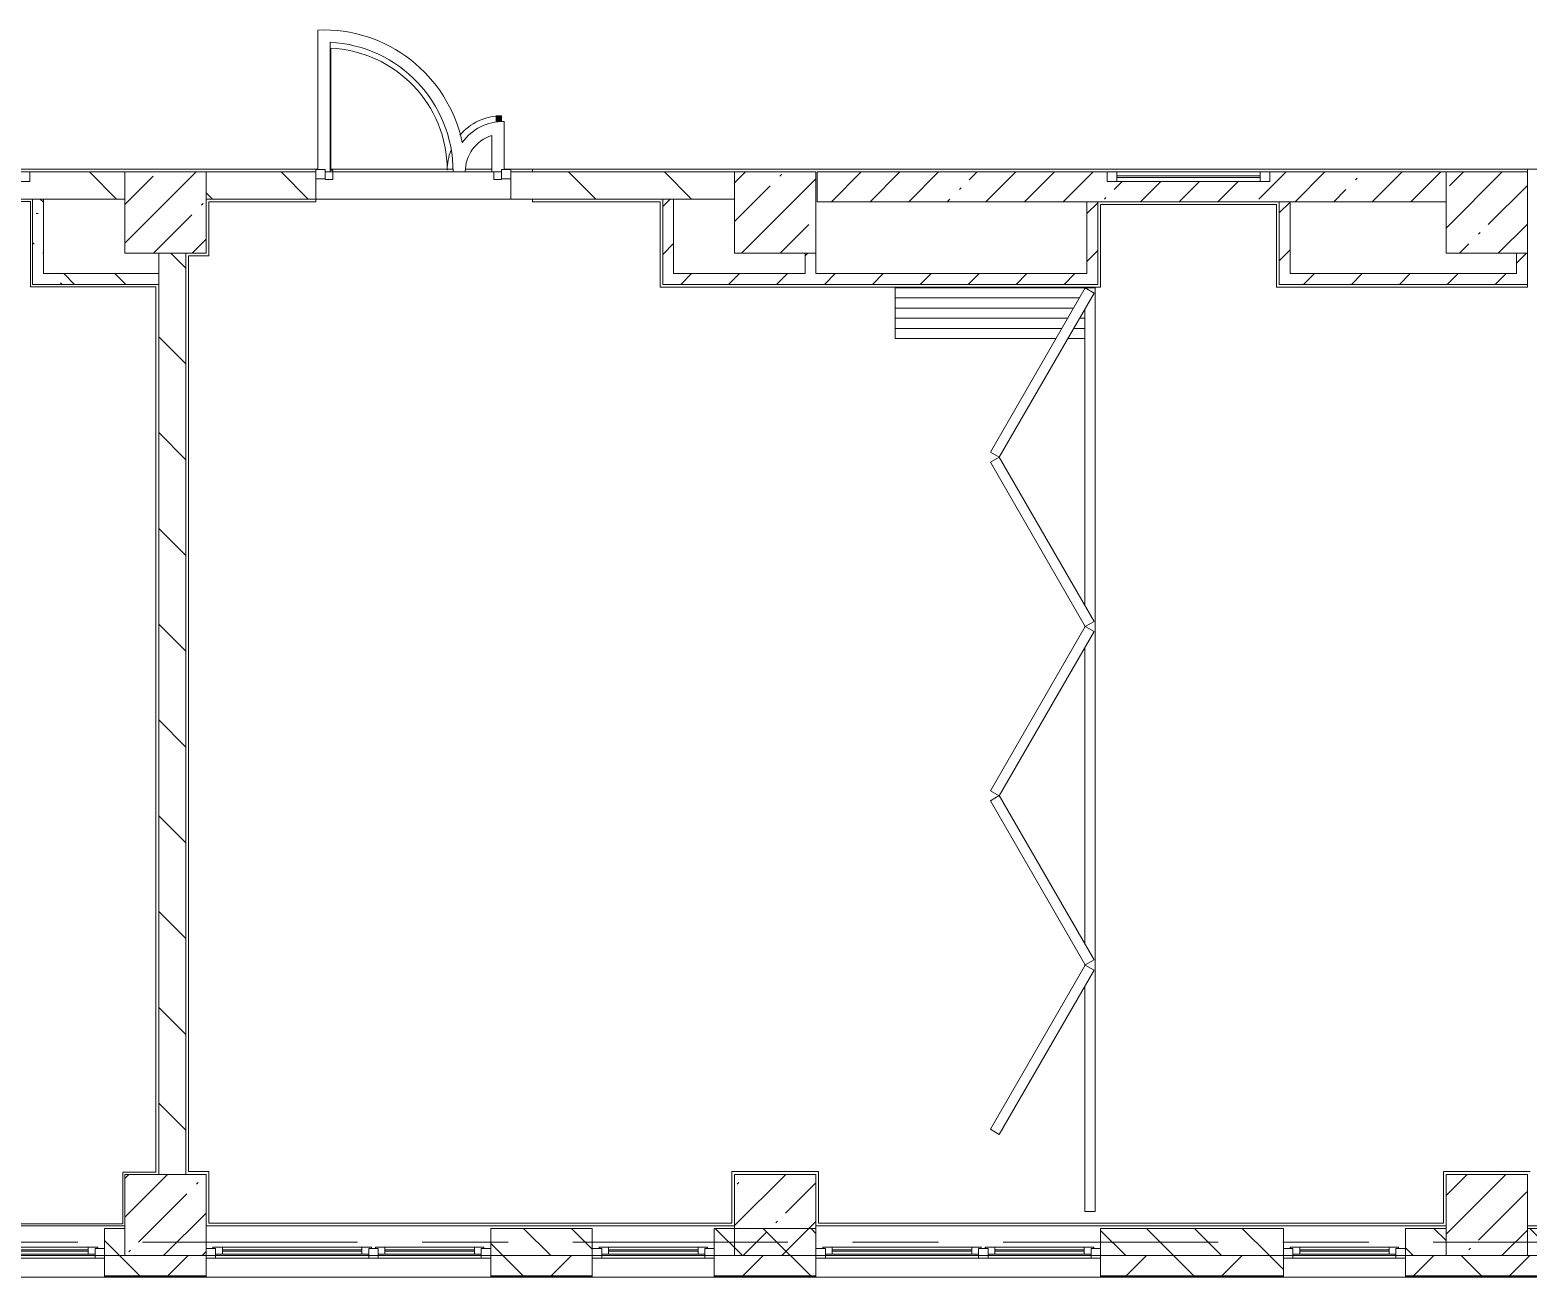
# Model space of a CAD drawing. Header units: millimetres. Extents: x 35378 to 237579, y -8553 to 29000.
# Drawn here: x 119855 to 130910, y -258 to 8948 of the extents above; entities that cross this region are included whole.
import ezdxf

# ---------------------------------------------------------------- set-up
doc = ezdxf.new("R2010")
doc.units = ezdxf.units.MM
doc.linetypes.add('Осевая', pattern=[3175, 635, -476.25, 1587.5, -476.25])
for name, color, linetype, lineweight, true_color in [('A-DETL-GENF-4', 7, 'Continuous', 5, 0xaaaaaa), ('A-DOOR-1', 7, 'Continuous', 5, 0xaaaaaa), ('A-DOOR-2', 7, 'Continuous', 5, 0xe2e2e2), ('A-DOOR-FRAM-2', 7, 'Continuous', 5, 0xaaaaaa), ('A-FLOR-2', 7, 'Continuous', 5, 0xaaaaaa), ('I-WALL-4', 7, 'Continuous', 5, 0x787878)]:
    doc.layers.add(name, color=color, linetype=linetype, lineweight=lineweight, true_color=true_color)
for name, color, linetype, lineweight in [('A-GLAZ-2', 7, 'Continuous', 5), ('A-GLAZ-CWMG-3', 7, 'Continuous', 5), ('A-WALL', 7, 'Continuous', 9), ('A-WALL-4', 7, 'Continuous', 5), ('I-WALL-3', 7, 'Continuous', 5), ('S-COLS-1', 7, 'Continuous', 5), ('Оси-2', 7, 'Осевая', 9)]:
    doc.layers.add(name, color=color, linetype=linetype, lineweight=lineweight)
pattern_1 = [(135, (108394.95, 0), (-353.553, -353.553), [])]
pattern_2 = [(45, (108394.95, 0), (-176.7767, 176.7767), [])]
pattern_3 = [(135, (108394.95, 0), (-377.17, -377.17), [533.4, -88.9, 17.78, -88.9]), (135, (108394.95, 376.94), (-377.17, -377.17), []), (50, (108394.95, 0), (637.645, -55.787), [66.675, -733.425]), (355, (108394.95, 0), (-123.35, 668.7), [53.34, -586.74]), (100.451, (108448.1, -4.65), (514.3, 612.908), [56.665, -623.315]), (46.184, (108394.95, 177.8), (948.776, -147.15), [100.01, -1100.14]), (96.636, (108474, 165.5), (830.91, 865.997), [85, -934.97]), (351.184, (108394.9, 177.8), (830.92, 865.99), [80.01, -880.11]), (21, (108483.85, 133.35), (530.65, -357.928), [66.675, -733.425]), (326, (108483.85, 133.35), (216.308, 644.658), [53.34, -586.74]), (71.451, (108528.07, 103.5), (746.96, 286.724), [56.665, -623.315]), (37.5, (108394.95, 0), (10.8105, 295.9426), [16.764, -562.864, 16.764, -578.866, -588.962]), (37.5, (108394.95, 0), (10.8105, 295.9426), [-1175.258, 16.764, -572.198]), (7.5, (108394.95, 0), (233.869, 350.632), [16.764, -322.834, 16.764, -549.529, -224.472]), (7.5, (108394.95, 0), (233.869, 350.632), [-905.891, 16.764, -207.708]), (327.5, (108196.7, 0), (474.568, -20.0513), [16.764, -205.486, 16.764, -676.656, -920.115]), (327.5, (108196.7, 0), (474.568, -20.0513), [-915.67, 16.764, -903.351]), (317.5, (108107.8, 0), (518.452, 88.993), [16.764, -272.161, 16.764, -443.738, -653.415]), (317.5, (108107.8, 0), (518.452, 88.993), [-749.427, 16.764, -636.65])]
pattern_4 = [(45, (108394.95, 0), (-285.123, 285.123), []), (45, (108680.07, 0), (-285.123, 285.123), [504.031, -100.806, 16.764, -84.042])]

# ---------------------------------------------------------------- blocks, each defined once
blk = doc.blocks.new('120_Окно_СКБ_1Ст - 120_Окно_СКБ_1Ст 900х2500_h_-22445987-3_5_2_птичка')
at = {"layer": 'A-GLAZ-2'}
for p, q in [((-450, -127), (-450, -57)), ((-450, -57), (-380, -57)), ((450, -57), (-450, -57)), ((-380, -57), (-380, -127)), ((380, -87), (-380, -87)), ((-380, -87), (-380, -127)), ((-330, -137), (-330, -87)), ((-330, -107), (330, -107)), ((330, -137), (330, -87)), ((380, -127), (380, -57)), ((380, -57), (450, -57)), ((380, -127), (380, -87)), ((450, -57), (450, -127)), ((-380, -127), (-450, -127)), ((-450, -127), (-400, -127)), ((-380, -127), (-400, -127)), ((-400, -127), (-400, -137)), ((-400, -137), (400, -137)), ((400, -137), (-400, -137)), ((330, -117), (-330, -117)), ((450, -127), (380, -127)), ((400, -127), (380, -127)), ((400, -127), (450, -127)), ((400, -137), (400, -127))]:
    blk.add_line(p, q, dxfattribs=at)
blk = doc.blocks.new('120_Окно_СКБ_2Ст - 120_Окно_СКБ_2Ст 2100х2500 _мал створка СЛЕВА_-V72-3_5_2_птичка')
at = {"layer": 'A-GLAZ-2'}
for p, q in [((-1050, -127), (-1050, -57)), ((-1050, -57), (-980, -57)), ((1050, -57), (-1050, -57)), ((-980, -57), (-980, -127)), ((-220, -87), (-980, -87)), ((-980, -87), (-980, -127)), ((-930, -137), (-930, -87)), ((-930, -107), (-270, -107)), ((-270, -137), (-270, -87)), ((-220, -127), (-220, -57)), ((-220, -57), (-150, -57)), ((-220, -127), (-220, -87)), ((-150, -57), (-150, -127)), ((980, -87), (-150, -87)), ((-150, -87), (-150, -127)), ((-100, -137), (-100, -87)), ((-100, -107), (930, -107)), ((930, -137), (930, -87)), ((980, -127), (980, -57)), ((980, -57), (1050, -57)), ((980, -127), (980, -87)), ((1050, -57), (1050, -127)), ((-980, -127), (-1050, -127)), ((-1050, -127), (-1000, -127)), ((-980, -127), (-1000, -127)), ((-1000, -127), (-1000, -137)), ((-1000, -137), (-200, -137)), ((-200, -137), (-1000, -137)), ((-270, -117), (-930, -117)), ((-150, -127), (-220, -127)), ((-200, -127), (-220, -127)), ((-200, -127), (-170, -127)), ((-200, -137), (-200, -127)), ((-150, -127), (-170, -127)), ((-170, -127), (-170, -137)), ((-170, -137), (1000, -137)), ((1000, -137), (-170, -137)), ((930, -117), (-100, -117)), ((1050, -127), (980, -127)), ((1000, -127), (980, -127)), ((1000, -127), (1050, -127)), ((1000, -137), (1000, -127))]:
    blk.add_line(p, q, dxfattribs=at)
blk = doc.blocks.new('120_Окно_СКБ_1Ст - 120_Окно_СКБ_1Ст 900х2500_h_-20664874-3_5_2_птичка')
at = {"layer": 'A-GLAZ-2'}
for p, q in [((-450, -127), (-450, -57)), ((-450, -57), (-380, -57)), ((450, -57), (-450, -57)), ((-380, -57), (-380, -127)), ((380, -87), (-380, -87)), ((-380, -87), (-380, -127)), ((-330, -137), (-330, -87)), ((-330, -107), (330, -107)), ((330, -137), (330, -87)), ((380, -127), (380, -57)), ((380, -57), (450, -57)), ((380, -127), (380, -87)), ((450, -57), (450, -127)), ((-380, -127), (-450, -127)), ((-450, -127), (-400, -127)), ((-380, -127), (-400, -127)), ((-400, -127), (-400, -137)), ((-400, -137), (400, -137)), ((400, -137), (-400, -137)), ((330, -117), (-330, -117)), ((450, -127), (380, -127)), ((400, -127), (380, -127)), ((400, -127), (450, -127)), ((400, -137), (400, -127))]:
    blk.add_line(p, q, dxfattribs=at)
blk = doc.blocks.new('DOR__перегородка__Прямоугольная - ТП-3_ Вн_ДПГ_6820х3300h-19315679-3_5_2_птичка')
at = {"layer": 'A-DOOR-1'}
for p, q in [((6445, 1474), (6820, 1474)), ((6445, 1474), (6445, 288)), ((6520, 1474), (6520, 244)), ((6595, 1474), (6595, 201)), ((6670, 1474), (6670, 158)), ((6745, 1474), (6745, 114)), ((6820, 1474), (6820, 0)), ((6445, 201), (6445, 75)), ((6520, 158), (6520, 75)), ((6595, 114), (6595, 75)), ((0, 75), (0, 0)), ((0, 75), (1664, 75)), ((0, 0), (6820, 0)), ((1814, 75), (1827, 75)), ((1977, 75), (4164, 75)), ((4314, 75), (4325, 75)), ((4475, 75), (6663, 75)), ((6813, 75), (6820, 75))]:
    blk.add_line(p, q, dxfattribs=at)
at = {"layer": 'A-DOOR-FRAM-2'}
for p, q in [((570, 707), (608, 772)), ((1783, 7), (570, 707)), ((608, 772), (1820, 72)), ((1821, 72), (3033, 772)), ((3071, 707), (1858, 7)), ((3033, 772), (3071, 707)), ((3070, 707), (3107, 772)), ((4282, 7), (3070, 707)), ((3107, 772), (4320, 72)), ((4319, 72), (5532, 772)), ((5569, 707), (4357, 7)), ((5532, 772), (5569, 707)), ((5569, 707), (5607, 772)), ((6781, 7), (5569, 707)), ((5607, 772), (6819, 72)), ((1820, 72), (1783, 7)), ((1858, 7), (1821, 72)), ((4320, 72), (4282, 7)), ((4357, 7), (4319, 72)), ((6819, 72), (6781, 7))]:
    blk.add_line(p, q, dxfattribs=at)
blk = doc.blocks.new('BSC_Колонна _Прямоугольная - 600х600-V168-3_5_2_птичка')
at = {"layer": 'S-COLS-1'}
h = blk.add_hatch(dxfattribs=at)
h.set_pattern_fill('FP_159', color=256, style=0, pattern_type=2)
h.set_pattern_definition([(45, (-22210, -7600), (-285.123, 285.123), []), (45, (-21924.88, -7600), (-285.123, 285.123), [504.031, -100.806, 16.764, -84.042])])
h.paths.add_polyline_path([(300, -300), (300, 300), (-300, 300), (-300, -300)])
for p, q in [((300, 300), (-300, 300)), ((-300, 300), (-300, -300)), ((300, -300), (300, 300)), ((-300, -300), (300, -300))]:
    blk.add_line(p, q, dxfattribs=at)
blk = doc.blocks.new('BSC_Колонна _Прямоугольная - 600х600-V169-3_5_2_птичка')
at = {"layer": 'S-COLS-1'}
h = blk.add_hatch(dxfattribs=at)
h.set_pattern_fill('FP_160', color=256, style=0, pattern_type=2)
h.set_pattern_definition([(45, (-22210, -200), (-285.123, 285.123), []), (45, (-21924.88, -200), (-285.123, 285.123), [504.031, -100.806, 16.764, -84.042])])
h.paths.add_polyline_path([(-300, -300), (300, -300), (300, 300), (-300, 300)])
for p, q in [((300, 300), (-300, 300)), ((-300, 300), (-300, -300)), ((300, -300), (300, 300)), ((-300, -300), (300, -300))]:
    blk.add_line(p, q, dxfattribs=at)
blk = doc.blocks.new('BSC_Колонна _Прямоугольная - 600х600-20441433-3_5_2_птичка')
at = {"layer": 'S-COLS-1'}
h = blk.add_hatch(dxfattribs=at)
h.set_pattern_fill('FP_169', color=256, style=0, pattern_type=2)
h.set_pattern_definition([(45, (-12460, -7600), (-285.123, 285.123), []), (45, (-12174.88, -7600), (-285.123, 285.123), [504.031, -100.806, 16.764, -84.042])])
h.paths.add_polyline_path([(300, -300), (300, 300), (-300, 300), (-300, -300)])
for p, q in [((300, 300), (-300, 300)), ((-300, 300), (-300, -300)), ((300, -300), (300, 300)), ((-300, -300), (300, -300))]:
    blk.add_line(p, q, dxfattribs=at)
blk = doc.blocks.new('BSC_Колонна _Прямоугольная - 600х600-V176-3_5_2_птичка')
at = {"layer": 'S-COLS-1'}
h = blk.add_hatch(dxfattribs=at)
h.set_pattern_fill('FP_170', color=256, style=0, pattern_type=2)
h.set_pattern_definition([(45, (-16960, -7600), (-285.123, 285.123), []), (45, (-16674.88, -7600), (-285.123, 285.123), [504.031, -100.806, 16.764, -84.042])])
h.paths.add_polyline_path([(300, -300), (300, 300), (-300, 300), (-300, -300)])
for p, q in [((300, 300), (-300, 300)), ((-300, 300), (-300, -300)), ((300, -300), (300, 300)), ((-300, -300), (300, -300))]:
    blk.add_line(p, q, dxfattribs=at)
blk = doc.blocks.new('120_Окно_СКБ_1Ст - 120_Окно_СКБ_1Ст 400х1200 EI30-24228621-3_5_2_птичка')
at = {"layer": 'A-GLAZ-2'}
for p, q in [((-600, 40), (-600, 110)), ((-600, 110), (-530, 110)), ((600, 110), (-600, 110)), ((-530, 40), (-600, 40)), ((-600, 40), (600, 40)), ((-530, 110), (-530, 40)), ((530, 80), (-530, 80)), ((530, 70), (-530, 70)), ((530, 40), (530, 110)), ((530, 110), (600, 110)), ((600, 40), (530, 40)), ((600, 110), (600, 40))]:
    blk.add_line(p, q, dxfattribs=at)
blk = doc.blocks.new('Прямоугольный импост - 50 x 70 мм-31927764-3_5_2_птичка')
at = {"layer": 'A-GLAZ-CWMG-3'}
for p, q in [((-70, 35), (0, 35)), ((-70, -35), (-70, 35)), ((0, 35), (0, -35)), ((0, -35), (-70, -35))]:
    blk.add_line(p, q, dxfattribs=at)
blk = doc.blocks.new('Дверь_Витражная_остекление_ - ДВН_ДАО_Главный вход_1200 в свету Д-22 _п_-31928779-3_5_2_птичка')
at = {"layer": 'A-DOOR-2'}
for points in [[(-615, 30), (-610, 30), (-615, 930)], [(610, 384), (650, 388), (650, 430), (610, 430), (610, 388)]]:
    blk.add_hatch(color=256, dxfattribs=at).paths.add_polyline_path(points)
at = {"layer": 'A-DETL-GENF-4'}
for p, q in [((-610, 30), (-610, 930)), ((650, 430), (610, 430)), ((610, 430), (610, 384)), ((650, 387), (650, 430)), ((-595, 30), (-615, 30)), ((-595, -40), (-595, 30)), ((595, -40), (595, 16)), ((-650, -40), (-595, -40)), ((650, -40), (595, -40))]:
    blk.add_line(p, q, dxfattribs=at)
at = {"layer": 'A-DOOR-1'}
blk.add_line((650, 430), (650, 387), dxfattribs=at)
for centre, radius, start, end in [((-650, 30), 900, 360, 87.7416), ((650, 30), 400, 90, 140.1159), ((650, 30), 400, 158.7261, 180)]:
    blk.add_arc(centre, radius, start, end, dxfattribs=at)
blk = doc.blocks.new('Прямоугольный импост - 50 x 70 мм-31701779-3_5_2_птичка')
at = {"layer": 'A-GLAZ-CWMG-3'}
for p, q in [((0, 35), (-70, 35)), ((-70, 35), (-70, -35)), ((0, -35), (0, 35)), ((-70, -35), (0, -35))]:
    blk.add_line(p, q, dxfattribs=at)
blk = doc.blocks.new('120_Окно_СКБ_1Ст - 120_Окно_СКБ_1Ст 400х800 EI30-24230873-3_5_2_птичка')
at = {"layer": 'A-GLAZ-2'}
for p, q in [((-400, 30), (-400, 100)), ((-400, 100), (-330, 100)), ((400, 100), (-400, 100)), ((-330, 30), (-400, 30)), ((-400, 30), (400, 30)), ((-330, 100), (-330, 30)), ((330, 70), (-330, 70)), ((330, 60), (-330, 60)), ((330, 30), (330, 100)), ((330, 100), (400, 100)), ((400, 30), (330, 30)), ((400, 100), (400, 30))]:
    blk.add_line(p, q, dxfattribs=at)

msp = doc.modelspace()

# ---------------------------------------------------------------- hatches: boundary and pattern name
at = {"layer": 'A-WALL-4'}
h = msp.add_hatch(dxfattribs=at)
h.set_pattern_fill('FP_96', color=256, style=0, pattern_type=2)
h.set_pattern_definition([(135, (108394.95, 0), (-176.7767, -176.7767), [])])
h.paths.add_polyline_path([(140092.8, -100), (140504.9, -100), (140504.9, 100), (139277.8, 100), (139277.8, -100)])
h.paths.add_polyline_path([(146384.9, -100), (146384.9, 100), (145817.9, 100), (145817.9, -100)])
h.paths.add_polyline_path([(138377.8, -100), (138377.8, 100), (138204.7, 100), (138204.7, -100), (138228.4, -100)])
h.paths.add_polyline_path([(144753.7, -100), (144917.9, -100), (144917.9, 100), (144364.9, 100), (144364.9, -100)])
h.paths.add_polyline_path([(142004.9, -100), (142264.9, -100), (142264.9, 100), (142004.9, 100), (142004.9, 39.5)])
h.paths.add_polyline_path([(127754.9, -100), (129104.9, -100), (129104.9, 100), (127754.9, 100)])
h.paths.add_polyline_path([(133204.9, -100), (133954.9, -100), (133954.9, 100), (133204.9, 100)])
h.paths.add_polyline_path([(134804.7, -100), (134804.7, 100), (134554.9, 100), (134554.9, -100)])
h.paths.add_polyline_path([(125654.9, -100), (125654.9, 100), (124904.9, 100), (124904.9, -100), (125177.8, -100)])
h.paths.add_polyline_path([(130304.9, -100), (130304.9, 100), (130004.9, 100), (130004.9, -100)])
h.paths.add_polyline_path([(131104.9, -100), (131104.9, 100), (130904.9, 100), (130904.9, -100)])
h.paths.add_polyline_path([(119504.9, -100), (119504.9, 100), (118754.7, 100), (118754.7, -100)])
h.paths.add_polyline_path([(124004.9, -100), (124004.9, 100), (123254.9, 100), (123254.9, -100)])
h.paths.add_polyline_path([(120404.9, -100), (120554.9, -100), (120554.9, 100), (120404.9, 100)])
h.paths.add_polyline_path([(116054.9, -100), (116054.9, 100), (115224.9, 100), (115224.9, -100), (115856, -100)])
h = msp.add_hatch(dxfattribs=at)
h.set_pattern_fill('FP_98', color=256, style=0, pattern_type=2)
h.set_pattern_definition([(45, (108394.95, 0), (-353.5534, 353.5534), []), (135, (108394.95, 0), (-353.5534, -353.5534), [])])
h.paths.add_polyline_path([(134804.7, -250), (134804.7, -100), (133204.9, -100), (133204.9, -250), (134554.9, -250)])
h.paths.add_polyline_path([(146705.1, -250), (146705.1, -100), (145817.9, -100), (145817.9, -250), (146618.1, -250)])
h.paths.add_polyline_path([(137604.7, -250), (138377.8, -250), (138377.8, -100), (137604.7, -100)])
h.paths.add_polyline_path([(144917.9, -250), (144917.9, -100), (144364.9, -100), (144364.9, -250), (144753.7, -250)])
h.paths.add_polyline_path([(139277.8, -250), (140504.9, -250), (140504.9, -100), (139277.8, -100)])
h.paths.add_polyline_path([(142004.9, -250), (142264.9, -250), (142264.9, -100), (141404.9, -100), (141404.9, -250), (141957.1, -250)])
h.paths.add_polyline_path([(127974.4, -250), (129104.9, -250), (129104.9, -100), (127754.9, -100), (127754.9, -250)])
h.paths.add_polyline_path([(121154.9, -250), (121154.9, -100), (120404.9, -100), (120404.9, -250), (120516.9, -250)])
h.paths.add_polyline_path([(123254.9, -250), (124004.9, -250), (124004.9, -100), (123254.9, -100)])
h.paths.add_polyline_path([(130904.9, -250), (131104.9, -250), (131104.9, -100), (130004.9, -100), (130004.9, -250), (130770.9, -250)])
h.paths.add_polyline_path([(124904.9, -250), (125654.9, -250), (125654.9, -100), (124904.9, -100)])
h.paths.add_polyline_path([(119504.9, -250), (119504.9, -100), (118754.7, -100), (118754.7, -250)])
h.paths.add_polyline_path([(115224.9, -250), (116654.7, -250), (116654.7, -100), (115224.9, -100)])
h.paths.add_polyline_path([(112124.9, -250), (112124.9, -100), (108134.9, -100), (108134.9, -250), (111195.1, -250)])
at = {"layer": 'I-WALL-3'}
h = msp.add_hatch(dxfattribs=at)
h.set_pattern_fill('FP_97', color=256, style=0, pattern_type=2)
h.set_pattern_definition(pattern_1)
h.paths.add_polyline_path([(125054.9, 7700), (125054.9, 7900), (123404.2, 7900), (123404.2, 7700), (124604.9, 7700)])
h.paths.add_polyline_path([(116654.9, 7700), (120554.9, 7700), (120554.9, 7900), (119854.9, 7900), (119854.9, 7830), (119054.9, 7830), (119054.9, 7900), (116654.9, 7900), (116654.9, 7789.5)])
h.paths.add_polyline_path([(121964.2, 7700), (121964.2, 7900), (121154.9, 7900), (121154.9, 7700)])
h.paths.add_polyline_path([(112124.9, 7700), (112424.9, 7700), (112424.9, 7900), (112124.9, 7900), (112124.9, 7751.3)])
h.paths.add_polyline_path([(115425.9, 7700), (116054.9, 7700), (116054.9, 7900), (114924.9, 7900), (114924.9, 7700)])
h = msp.add_hatch(dxfattribs=at)
h.set_pattern_fill('FP_94', color=256, style=0, pattern_type=2)
h.set_pattern_definition(pattern_4)
h.paths.add_polyline_path([(129073.9, 7680), (130304.9, 7680), (130304.9, 7900), (129004.4, 7900), (129004.4, 7830), (127804.4, 7830), (127804.4, 7900), (125664.9, 7900), (125664.9, 7680), (127974.4, 7680)])
h = msp.add_hatch(dxfattribs=at)
h.set_pattern_fill('FP_99', color=256, style=0, pattern_type=2)
h.set_pattern_definition(pattern_2)
h.paths.add_polyline_path([(124604.9, 7150), (124604.9, 7700), (124524.9, 7700), (124524.9, 7150)])
h = msp.add_hatch(dxfattribs=at)
h.set_pattern_fill('FP_99', color=256, style=0, pattern_type=2)
h.set_pattern_definition(pattern_2)
h.paths.add_polyline_path([(127734.9, 7070), (127734.9, 7680), (127654.9, 7680), (127654.9, 7070)])
h = msp.add_hatch(dxfattribs=at)
h.set_pattern_fill('FP_99', color=256, style=0, pattern_type=2)
h.set_pattern_definition(pattern_2)
h.paths.add_polyline_path([(129153.9, 7150), (129153.9, 7680), (129073.9, 7680), (129073.9, 7150)])
h = msp.add_hatch(dxfattribs=at)
h.set_pattern_fill('FP_97', color=256, style=0, pattern_type=2)
h.set_pattern_definition(pattern_1)
h.paths.add_polyline_path([(120804.9, 500), (121004.9, 500), (121004.9, 7300), (120804.9, 7300), (120804.9, 809.7)])
h = msp.add_hatch(dxfattribs=at)
h.set_pattern_fill('FP_99', color=256, style=0, pattern_type=2)
h.set_pattern_definition(pattern_2)
h.paths.add_polyline_path([(125654.9, 7150), (125654.9, 7300), (125574.9, 7300), (125574.9, 7150)])
h = msp.add_hatch(dxfattribs=at)
h.set_pattern_fill('FP_99', color=256, style=0, pattern_type=2)
h.set_pattern_definition(pattern_2)
h.paths.add_polyline_path([(130904.9, 7070), (130904.9, 7300), (130824.9, 7300), (130824.9, 7070)])
h = msp.add_hatch(dxfattribs=at)
h.set_pattern_fill('FP_99', color=256, style=0, pattern_type=2)
h.set_pattern_definition(pattern_2)
h.paths.add_polyline_path([(127654.9, 7070), (127654.9, 7150), (124524.9, 7150), (124524.9, 7070), (126110, 7070)])
h = msp.add_hatch(dxfattribs=at)
h.set_pattern_fill('FP_99', color=256, style=0, pattern_type=2)
h.set_pattern_definition(pattern_2)
h.paths.add_polyline_path([(130824.9, 7070), (130824.9, 7150), (129073.9, 7150), (129073.9, 7070), (129838.7, 7070)])
at = {"layer": 'I-WALL-4'}
h = msp.add_hatch(dxfattribs=at)
h.set_pattern_fill('FP_104', color=256, style=0, pattern_type=2)
h.set_pattern_definition(pattern_3)
h.paths.add_polyline_path([(119954.9, 7070), (119954.9, 7700), (119874.9, 7700), (119874.9, 7070)])
h = msp.add_hatch(dxfattribs=at)
h.set_pattern_fill('FP_104', color=256, style=0, pattern_type=2)
h.set_pattern_definition(pattern_3)
h.paths.add_polyline_path([(120804.9, 7070), (120804.9, 7150), (119954.9, 7150), (119954.9, 7070), (120516.9, 7070)])
at = {"layer": 'S-COLS-1'}
h = msp.add_hatch(dxfattribs=at)
h.set_pattern_fill('FP_94', color=256, style=0, pattern_type=2)
h.set_pattern_definition(pattern_4)
h.paths.add_polyline_path([(121154.9, -100), (121154.9, 500), (120554.9, 500), (120554.9, -100)])
h = msp.add_hatch(dxfattribs=at)
h.set_pattern_fill('FP_94', color=256, style=0, pattern_type=2)
h.set_pattern_definition(pattern_4)
h.paths.add_polyline_path([(125054.9, -100), (125654.9, -100), (125654.9, 500), (125054.9, 500)])

# ---------------------------------------------------------------- linework, layer by layer
at = {"layer": 'A-FLOR-2'}
for p, q in [((121979.1, 8947.1), (121979.1, 7919)), ((122069.1, 7900), (122069.1, 8856.8)), ((123353.2, 7919), (123353.2, 8271.9)), ((123263.2, 8169.4), (123263.2, 7900)), ((121979.1, 7920), (114924.9, 7920)), ((122034.2, 7900), (122069.1, 7900)), ((122069.1, 7920), (122976.2, 7920)), ((122977.2, 7900), (123067.3, 7900)), ((123069.2, 7920), (123263.2, 7920)), ((123263.2, 7900), (123334.2, 7900)), ((123564.2, 7920), (123353.2, 7920)), ((130999.8, 7920), (123564.2, 7920)), ((123564.2, 7900), (123564.2, 7920)), ((130904.9, 7920), (130904.9, 7900)), ((119859.9, 7680.5), (119049.9, 7680.5)), ((119859.9, 7050.5), (119859.9, 7680.5)), ((121964.2, 7680), (121174.9, 7680)), ((121174.9, 7680), (121174.9, 7280)), ((121964.2, 7700), (121964.2, 7680)), ((123564.2, 7680), (123564.2, 7700)), ((124504.9, 7680), (123564.2, 7680)), ((124504.9, 7050), (124504.9, 7680)), ((129053.9, 7660), (127754.9, 7660)), ((127754.9, 7660), (127754.9, 7050)), ((129053.9, 7050), (129053.9, 7660)), ((121174.9, 7280), (121024.9, 7280)), ((121024.9, 7280), (121024.9, 520)), ((120784.9, 7050.5), (119859.9, 7050.5)), ((120784.9, 515.5), (120784.9, 7050.5)), ((127754.9, 7050), (124504.9, 7050)), ((130904.9, 7050), (129053.9, 7050)), ((130904.9, 7070), (130904.9, 7050)), ((120539.9, 135.5), (120539.9, 515.5)), ((120539.9, 515.5), (120784.9, 515.5)), ((121024.9, 520), (121174.9, 520)), ((121174.9, 520), (121174.9, 140)), ((125034.9, 140), (125034.9, 520)), ((125034.9, 520), (125674.9, 520)), ((125674.9, 520), (125674.9, 140)), ((130284.9, 140), (130284.9, 520)), ((130284.9, 520), (130924.9, 520)), ((116674.9, 135.5), (120539.9, 135.5)), ((121174.9, 140), (125034.9, 140)), ((125674.9, 140), (130284.9, 140))]:
    msp.add_line(p, q, dxfattribs=at)
for centre, radius, start, end in [((122022.2, 7903), 1045, 11.78406, 92.36409), ((122022.2, 7903), 955, 359.82001, 87.18541), ((123346.2, 7903), 369, 88.91556, 144.66492), ((123346.2, 7903), 279, 107.31049, 180.6161)]:
    msp.add_arc(centre, radius, start, end, dxfattribs=at)
at = {"layer": 'A-WALL'}
for p, q in [((119954.9, 7700), (119874.9, 7700)), ((124604.9, 7700), (124524.9, 7700)), ((127734.9, 7680), (127654.9, 7680)), ((129153.9, 7680), (129073.9, 7680)), ((120804.9, 7070), (120804.9, 7150)), ((120404.9, -100), (120554.9, -100)), ((123254.9, -100), (124004.9, -100)), ((124904.9, -100), (125654.9, -100)), ((127754.9, -100), (129104.9, -100)), ((130004.9, -100), (130304.9, -100)), ((130904.9, -100), (131104.9, -100)), ((120404.9, -250), (121154.9, -250)), ((120404.9, -253), (121154.9, -253)), ((123254.9, -250), (124004.9, -250)), ((123254.9, -253), (124004.9, -253)), ((124904.9, -250), (125654.9, -250)), ((124904.9, -253), (125654.9, -253)), ((127754.9, -250), (129104.9, -250)), ((127754.9, -253), (129104.9, -253)), ((130004.9, -250), (131104.9, -250)), ((130004.9, -253), (131104.9, -253))]:
    msp.add_line(p, q, dxfattribs=at)
at = {"layer": 'A-WALL-4'}
for p, q in [((120554.9, 100), (120404.9, 100)), ((120404.9, 100), (120404.9, -258)), ((120554.9, -100), (120554.9, 100)), ((124004.9, 100), (123254.9, 100)), ((123254.9, 100), (123254.9, -258)), ((124004.9, -258), (124004.9, 100)), ((125654.9, 100), (124904.9, 100)), ((124904.9, 100), (124904.9, -258)), ((125654.9, -258), (125654.9, 100)), ((129104.9, 100), (127754.9, 100)), ((127754.9, 100), (127754.9, -258)), ((129104.9, -258), (129104.9, 100)), ((130304.9, 100), (130004.9, 100)), ((130004.9, 100), (130004.9, -258)), ((131104.9, 100), (130904.9, 100)), ((119504.9, -100), (120404.9, -100)), ((120554.9, -100), (121154.9, -100)), ((121154.9, -258), (121154.9, -100)), ((124004.9, -100), (124904.9, -100)), ((125654.9, -100), (127754.9, -100)), ((129104.9, -100), (130004.9, -100)), ((123254.9, -258), (108126.9, -258)), ((130004.9, -258), (123254.9, -258)), ((130004.9, -258), (144917.9, -258))]:
    msp.add_line(p, q, dxfattribs=at)
at = {"layer": 'I-WALL-3'}
for p, q in [((120554.9, 7900), (119854.9, 7900)), ((121964.2, 7900), (121154.9, 7900)), ((121964.2, 7700), (121964.2, 7900)), ((122069.1, 7900), (122977.2, 7900)), ((123067.3, 7900), (123263.2, 7900)), ((125054.9, 7900), (123404.2, 7900)), ((123404.2, 7900), (123404.2, 7700)), ((127804.4, 7900), (125664.9, 7900)), ((125664.9, 7900), (125664.9, 7680)), ((130304.9, 7900), (129004.4, 7900)), ((119034.9, 7700), (119874.9, 7700)), ((119874.9, 7700), (119874.9, 7070)), ((119954.9, 7700), (120554.9, 7700)), ((119954.9, 7150), (119954.9, 7700)), ((124524.9, 7700), (121154.9, 7700)), ((124524.9, 7700), (124524.9, 7070)), ((124604.9, 7700), (125054.9, 7700)), ((124604.9, 7150), (124604.9, 7700)), ((125664.9, 7680), (127654.9, 7680)), ((127654.9, 7680), (127654.9, 7150)), ((127734.9, 7070), (127734.9, 7680)), ((127734.9, 7680), (129073.9, 7680)), ((129073.9, 7680), (129073.9, 7070)), ((129153.9, 7150), (129153.9, 7680)), ((129153.9, 7680), (130304.9, 7680)), ((120804.9, 7300), (120804.9, 7150)), ((121004.9, 500), (121004.9, 7300)), ((125574.9, 7300), (125574.9, 7150)), ((125654.9, 7150), (125654.9, 7300)), ((130824.9, 7300), (130824.9, 7150)), ((130904.9, 7070), (130904.9, 7300)), ((120804.9, 7150), (119954.9, 7150)), ((125574.9, 7150), (124604.9, 7150)), ((127654.9, 7150), (125654.9, 7150)), ((130824.9, 7150), (129153.9, 7150)), ((119874.9, 7070), (120804.9, 7070)), ((120804.9, 7070), (120804.9, 500)), ((124524.9, 7070), (127734.9, 7070)), ((129073.9, 7070), (130904.9, 7070)), ((120804.9, 500), (121004.9, 500)), ((116654.9, 120), (120554.9, 120)), ((121154.9, 120), (125054.9, 120)), ((125654.9, 120), (130304.9, 120)), ((130904.9, 120), (133226.3, 120)), ((123254.9, -100), (121154.9, -100))]:
    msp.add_line(p, q, dxfattribs=at)
at = {"layer": 'S-COLS-1'}
for p, q in [((120804.9, 500), (120554.9, 500)), ((120554.9, 500), (120554.9, 100)), ((121004.9, 500), (120804.9, 500)), ((121154.9, 500), (121004.9, 500)), ((121154.9, -100), (121154.9, 500)), ((125654.9, 500), (125054.9, 500)), ((125054.9, 500), (125054.9, -100)), ((125654.9, -100), (125654.9, 500)), ((120554.9, 100), (120554.9, -100)), ((120554.9, -100), (121154.9, -100)), ((125054.9, -100), (125654.9, -100))]:
    msp.add_line(p, q, dxfattribs=at)
at = {"layer": 'Оси-2'}
msp.add_line((116399.4, 0), (134654.9, 0), dxfattribs=at)

# ---------------------------------------------------------------- block references
at = {"layer": 'A-DOOR-1'}
msp.add_blockref('Дверь_Витражная_остекление_ - ДВН_ДАО_Главный вход_1200 в свету Д-22 _п_-31928779-3_5_2_птичка', (122684.2, 7884), dxfattribs=at)
at = {"layer": 'A-DOOR-1', "rotation": 89.99999999999955}
msp.add_blockref('DOR__перегородка__Прямоугольная - ТП-3_ Вн_ДПГ_6820х3300h-19315679-3_5_2_птичка', (127714.9, 225), dxfattribs=at)
at = {"layer": 'A-GLAZ-2'}
for name, p in [('120_Окно_СКБ_1Ст - 120_Окно_СКБ_1Ст 400х800 EI30-24230873-3_5_2_птичка', (119454.9, 7800)), ('120_Окно_СКБ_1Ст - 120_Окно_СКБ_1Ст 400х1200 EI30-24228621-3_5_2_птичка', (128404.4, 7790))]:
    msp.add_blockref(name, p, dxfattribs=at)
at = {"layer": 'A-GLAZ-2', "rotation": 180}
for name, p in [('120_Окно_СКБ_1Ст - 120_Окно_СКБ_1Ст 900х2500_h_-22445987-3_5_2_птичка', (119954.9, -175)), ('120_Окно_СКБ_2Ст - 120_Окно_СКБ_2Ст 2100х2500 _мал створка СЛЕВА_-V72-3_5_2_птичка', (122204.9, -175)), ('120_Окно_СКБ_1Ст - 120_Окно_СКБ_1Ст 900х2500_h_-22445987-3_5_2_птичка', (124454.9, -175)), ('120_Окно_СКБ_2Ст - 120_Окно_СКБ_2Ст 2100х2500 _мал створка СЛЕВА_-V72-3_5_2_птичка', (126704.9, -175)), ('120_Окно_СКБ_1Ст - 120_Окно_СКБ_1Ст 900х2500_h_-20664874-3_5_2_птичка', (129554.9, -175))]:
    msp.add_blockref(name, p, dxfattribs=at)
at = {"layer": 'A-GLAZ-CWMG-3', "rotation": 180}
msp.add_blockref('Прямоугольный импост - 50 x 70 мм-31701779-3_5_2_птичка', (121964.2, 7884), dxfattribs=at)
at = {"layer": 'A-GLAZ-CWMG-3', "extrusion": (0, 0, -1), "rotation": 180}
msp.add_blockref('Прямоугольный импост - 50 x 70 мм-31927764-3_5_2_птичка', (-123404.2, 7884), dxfattribs=at)
at = {"layer": 'S-COLS-1'}
for name, p in [('BSC_Колонна _Прямоугольная - 600х600-20441433-3_5_2_птичка', (120854.9, 7600)), ('BSC_Колонна _Прямоугольная - 600х600-V176-3_5_2_птичка', (125354.9, 7600)), ('BSC_Колонна _Прямоугольная - 600х600-V168-3_5_2_птичка', (130604.9, 7600)), ('BSC_Колонна _Прямоугольная - 600х600-V169-3_5_2_птичка', (130604.9, 200))]:
    msp.add_blockref(name, p, dxfattribs=at)

doc.saveas('drawing.dxf')
